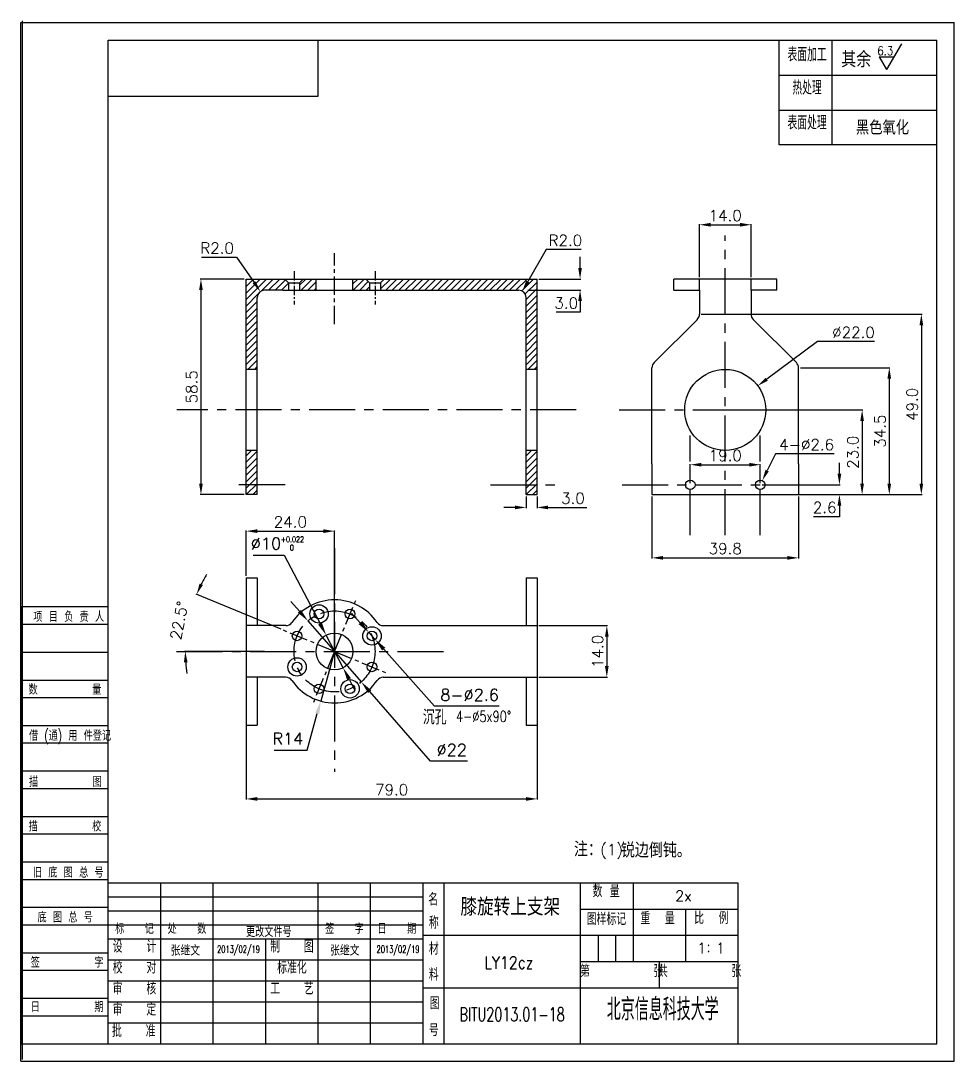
# Model space of a CAD drawing. Extents: x 2854 to 5858, y -1165 to 723.
# Drawn here: x 5186.7 to 5440.2, y -725.4 to -442.8 of the extents above; entities that cross this region are included whole.
import ezdxf
from ezdxf.enums import TextEntityAlignment as Align

# ---------------------------------------------------------------- set-up
doc = ezdxf.new("R2010")
doc.units = 0
doc.header["$MEASUREMENT"] = 0
doc.linetypes.add('PF_CENTER', pattern=[2, 1.25, -0.25, 0.25, -0.25])
doc.layers.get('0').update_dxf_attribs({"linetype": 'CONTINUOUS'})
doc.layers.get('DEFPOINTS').update_dxf_attribs({"linetype": 'CONTINUOUS'})
for name, color, linetype in [('SMPEN_CENTER', 4, 'PF_CENTER'), ('SMPEN_DIM', 3, 'CONTINUOUS'), ('SMPEN_HATCH', 6, 'CONTINUOUS'), ('SMPEN_TEXT', 6, 'CONTINUOUS'), ('SMPEN_THICK', 7, 'CONTINUOUS')]:
    doc.layers.add(name, color=color, linetype=linetype)
doc.styles.get("Standard").update_dxf_attribs({"font": 'txt.shx', "bigfont": 'hshztxt.shx'})
doc.styles.add('STYLE1', font='complex.shx', dxfattribs={"bigfont": 'hzdx.shx'})
doc.dimstyles.get("Standard").update_dxf_attribs({"dimtxt": 3, "dimasz": 3, "dimexe": 0.18, "dimexo": 0.5, "dimgap": 1, "dimtad": 1, "dimtoh": 1, "dimdec": 1, "dimzin": 0, "dimdsep": 46, "dimtxsty": 'Standard', "dimcen": 0, "dimadec": 1, "dimazin": 0, "dimtfac": 1, "dimtdec": 1, "dimtofl": 0, "dimtmove": 0, "dimatfit": 3, "dimfxl": 0, "dimtolj": 1, "dimtzin": 0, "dimarcsym": 0})
doc.dimstyles.new('STANDARD$0', dxfattribs={"dimtxt": 3, "dimasz": 3, "dimexe": 0.18, "dimexo": 0.5, "dimgap": 1, "dimtad": 1, "dimtoh": 1, "dimdec": 1, "dimzin": 0, "dimdsep": 46, "dimtxsty": 'Standard', "dimcen": 0, "dimadec": 1, "dimazin": 0, "dimtfac": 1, "dimtdec": 1, "dimtofl": 0, "dimtmove": 0, "dimatfit": 3, "dimfxl": 0, "dimtolj": 1, "dimtzin": 0, "dimarcsym": 0})

# ---------------------------------------------------------------- blocks, each defined once
blk = doc.blocks.new('ADDBOX')
for p, q in [((0, 125), (0, 0)), ((0, 125), (25, 125)), ((25, 0), (25, 125))]:
    blk.add_line(p, q)
at = {"color": 1}
for p, q in [((0, 120), (25, 120)), ((0, 99), (25, 99)), ((0, 86), (25, 86)), ((0, 73), (25, 73)), ((0, 60), (25, 60)), ((0, 47), (25, 47)), ((0, 21), (25, 21)), ((0, 8), (25, 8))]:
    blk.add_line(p, q, dxfattribs=at)
for points in [[(0, 112), (25, 112)], [(0, 34), (25, 34)]]:
    blk.add_lwpolyline(points, dxfattribs=at)
for points in [[(0, 104), (25, 104)], [(0, 91), (25, 91)], [(0, 78), (25, 78)], [(0, 65), (25, 65)], [(0, 52), (25, 52)], [(0, 39), (25, 39)], [(0, 26), (25, 26)], [(0, 13), (25, 13)], [(0, 0), (25, 0)]]:
    blk.add_lwpolyline(points)
at = {"color": 1, "width": 0.67}
for s, p in [('项 目 负 责 人', (3.58, 120.61)), ('数        量', (2.2, 99.8)), ('借 (通) 用 件登记', (2.35, 86.62)), ('描        图', (2.35, 73.41)), ('描        校', (2.2, 60.68)), ('旧 底 图 总 号', (3.43, 47.48)), (' 底 图 总 号', (2.97, 34.66)), ('签        字', (2.82, 21.77)), ('日        期', (2.82, 9.04))]:
    blk.add_text(s, height=3, dxfattribs=at).set_placement(p)
at = {"color": 1, "ltscale": 20, "width": 0.67}
blk.add_attdef('PRJMANAGER', text='', height=3.5, dxfattribs=at).set_placement((1.5, 113), align=Align.BOTTOM_LEFT)
at = {"color": 1, "width": 0.67}
for tag, p in [('NUM', (1.5, 92)), ('DRAFTER', (1.5, 66)), ('DVERI', (1.5, 53)), ('OLDDRAWNO', (1.5, 40)), ('DRAWNO', (1.5, 27)), ('SIGNER', (1.5, 14)), ('DATE', (1.5, 1))]:
    blk.add_attdef(tag, text='', height=3.5, dxfattribs=at).set_placement(p, align=Align.BOTTOM_LEFT)
blk = doc.blocks.new('ADDBOX3')
at = {"layer": 'SMPEN_THICK', "ltscale": 8}
for p, q in [((-45, -30), (-45, 0)), ((-30, 0), (-30, -30)), ((-45, -10), (0, -10)), ((-45, -20), (0, -20)), ((0, -30), (-45, -30))]:
    blk.add_line(p, q, dxfattribs=at)
at = {"layer": 'SMPEN_TEXT', "ltscale": 8, "width": 0.667}
for s, p in [('表面加工', (-37.05, -7.32)), ('热处理', (-37.05, -16.82)), ('表面处理', (-37.05, -26.82))]:
    blk.add_text(s, height=4, dxfattribs=at).set_placement(p, align=Align.BOTTOM_CENTER)
at = {"layer": 'SMPEN_TEXT', "ltscale": 8}
for tag, p in [('HEATTREATMENT', (-15.54, -17.14)), ('SURFACETREATMENT', (-13.33, -26.97))]:
    blk.add_attdef(tag, text='', height=3.5, dxfattribs=at).set_placement(p, align=Align.BOTTOM_CENTER)
blk = doc.blocks.new('*D509')
at = {"layer": 'DEFPOINTS', "color": 0, "ltscale": 10}
for p in [(5247.94, -512.95), (5235.66, -571.5), (5247.94, -571.5)]:
    blk.add_point(p, dxfattribs=at)
at = {"layer": 'SMPEN_DIM', "color": 0, "lineweight": -2, "ltscale": 10}
for p, q in [((5247.44, -512.95), (5235.48, -512.95)), ((5235.66, -515.95), (5235.66, -568.5)), ((5247.44, -571.5), (5235.48, -571.5))]:
    blk.add_line(p, q, dxfattribs=at)
at = {"layer": 'SMPEN_DIM', "color": 0, "ltscale": 10}
for points in [[(5235.16, -515.95), (5236.16, -515.95), (5235.66, -512.95)], [(5235.16, -568.5), (5236.16, -568.5), (5235.66, -571.5)]]:
    blk.add_solid(points, dxfattribs=at)
at = {"layer": 'SMPEN_DIM', "color": 0, "ltscale": 10, "insert": (5233.16, -542.22), "char_height": 3, "attachment_point": 5, "rotation": 90}
blk.add_mtext('\\A1;58.5', dxfattribs=at)
blk = doc.blocks.new('*D508')
at = {"layer": 'DEFPOINTS', "color": 0, "ltscale": 10}
for p in [(5371.04, -522.49), (5397.94, -571.5), (5431.29, -571.5)]:
    blk.add_point(p, dxfattribs=at)
at = {"layer": 'SMPEN_DIM', "color": 0, "lineweight": -2, "ltscale": 10}
for p, q in [((5371.54, -522.49), (5431.47, -522.49)), ((5431.29, -525.49), (5431.29, -568.5)), ((5398.44, -571.5), (5431.47, -571.5))]:
    blk.add_line(p, q, dxfattribs=at)
at = {"layer": 'SMPEN_DIM', "color": 0, "ltscale": 10}
for points in [[(5430.79, -525.49), (5431.79, -525.49), (5431.29, -522.49)], [(5430.79, -568.5), (5431.79, -568.5), (5431.29, -571.5)]]:
    blk.add_solid(points, dxfattribs=at)
at = {"layer": 'SMPEN_DIM', "color": 0, "ltscale": 10, "insert": (5428.79, -546.99), "char_height": 3, "attachment_point": 5, "rotation": 90}
blk.add_mtext('\\A1;49.0', dxfattribs=at)
blk = doc.blocks.new('*D507')
at = {"layer": 'DEFPOINTS', "color": 0, "ltscale": 10}
for p in [(5397.94, -537.04), (5397.94, -571.5), (5422.58, -571.5)]:
    blk.add_point(p, dxfattribs=at)
at = {"layer": 'SMPEN_DIM', "color": 0, "lineweight": -2, "ltscale": 10}
for p, q in [((5398.44, -537.04), (5422.76, -537.04)), ((5422.58, -540.04), (5422.58, -568.5)), ((5398.44, -571.5), (5422.76, -571.5))]:
    blk.add_line(p, q, dxfattribs=at)
at = {"layer": 'SMPEN_DIM', "color": 0, "ltscale": 10}
for points in [[(5422.08, -540.04), (5423.08, -540.04), (5422.58, -537.04)], [(5422.08, -568.5), (5423.08, -568.5), (5422.58, -571.5)]]:
    blk.add_solid(points, dxfattribs=at)
at = {"layer": 'SMPEN_DIM', "color": 0, "ltscale": 10, "insert": (5420.08, -554.27), "char_height": 3, "attachment_point": 5, "rotation": 90}
blk.add_mtext('\\A1;34.5', dxfattribs=at)
blk = doc.blocks.new('*D506')
at = {"layer": 'DEFPOINTS', "color": 0, "ltscale": 10}
for p in [(5378.04, -548.5), (5397.94, -571.5), (5415.2, -571.5)]:
    blk.add_point(p, dxfattribs=at)
at = {"layer": 'SMPEN_DIM', "color": 0, "lineweight": -2, "ltscale": 10}
for p, q in [((5378.54, -548.5), (5415.38, -548.5)), ((5415.2, -551.5), (5415.2, -568.5)), ((5398.44, -571.5), (5415.38, -571.5))]:
    blk.add_line(p, q, dxfattribs=at)
at = {"layer": 'SMPEN_DIM', "color": 0, "ltscale": 10}
for points in [[(5414.7, -551.5), (5415.7, -551.5), (5415.2, -548.5)], [(5414.7, -568.5), (5415.7, -568.5), (5415.2, -571.5)]]:
    blk.add_solid(points, dxfattribs=at)
at = {"layer": 'SMPEN_DIM', "color": 0, "ltscale": 10, "insert": (5412.7, -560), "char_height": 3, "attachment_point": 5, "rotation": 90}
blk.add_mtext('\\A1;23.0', dxfattribs=at)
blk = doc.blocks.new('*D505')
at = {"layer": 'DEFPOINTS', "color": 0, "ltscale": 10}
for p in [(5386.88, -541.95), (5369.2, -555.04)]:
    blk.add_point(p, dxfattribs=at)
at = {"layer": 'SMPEN_DIM', "color": 0, "lineweight": -2, "ltscale": 10}
for p, q in [((5403.11, -529.95), (5389.29, -540.17)), ((5418.61, -529.95), (5403.11, -529.95))]:
    blk.add_line(p, q, dxfattribs=at)
at = {"layer": 'SMPEN_DIM', "color": 0, "ltscale": 10}
blk.add_solid([(5389, -539.76), (5389.59, -540.57), (5386.88, -541.95)], dxfattribs=at)
at = {"layer": 'SMPEN_DIM', "color": 0, "ltscale": 10, "insert": (5412.86, -527.45), "char_height": 3, "attachment_point": 5}
blk.add_mtext('\\A1;∅22.0', dxfattribs=at)
blk = doc.blocks.new('*D504')
at = {"layer": 'DEFPOINTS', "color": 0, "ltscale": 10}
for p in [(5387.54, -568.85), (5387.54, -571.5), (5409.04, -571.5)]:
    blk.add_point(p, dxfattribs=at)
at = {"layer": 'SMPEN_DIM', "color": 0, "lineweight": -2, "ltscale": 10}
for p, q in [((5409.04, -565.85), (5409.04, -562.85)), ((5388.04, -568.85), (5409.22, -568.85)), ((5388.04, -571.5), (5409.22, -571.5)), ((5409.04, -574.5), (5409.04, -577.5)), ((5409.04, -577.5), (5402.04, -577.5))]:
    blk.add_line(p, q, dxfattribs=at)
at = {"layer": 'SMPEN_DIM', "color": 0, "ltscale": 10}
for points in [[(5408.54, -565.85), (5409.54, -565.85), (5409.04, -568.85)], [(5408.54, -574.5), (5409.54, -574.5), (5409.04, -571.5)]]:
    blk.add_solid(points, dxfattribs=at)
at = {"layer": 'SMPEN_DIM', "color": 0, "ltscale": 10, "insert": (5405.04, -575), "char_height": 3, "attachment_point": 5}
blk.add_mtext('\\A1;2.6', dxfattribs=at)
blk = doc.blocks.new('*D503')
at = {"layer": 'DEFPOINTS', "color": 0, "ltscale": 10}
for p in [(5271.94, -581.42), (5247.94, -594.1), (5271.94, -614.1)]:
    blk.add_point(p, dxfattribs=at)
at = {"layer": 'SMPEN_DIM', "color": 0, "lineweight": -2, "ltscale": 10}
for p, q in [((5247.94, -593.6), (5247.94, -581.24)), ((5250.94, -581.42), (5268.94, -581.42)), ((5271.94, -613.6), (5271.94, -581.24))]:
    blk.add_line(p, q, dxfattribs=at)
at = {"layer": 'SMPEN_DIM', "color": 0, "ltscale": 10}
for points in [[(5250.94, -580.92), (5250.94, -581.92), (5247.94, -581.42)], [(5268.94, -580.92), (5268.94, -581.92), (5271.94, -581.42)]]:
    blk.add_solid(points, dxfattribs=at)
at = {"layer": 'SMPEN_DIM', "color": 0, "ltscale": 10, "insert": (5259.94, -578.92), "char_height": 3, "attachment_point": 5}
blk.add_mtext('\\A1;24.0', dxfattribs=at)
blk = doc.blocks.new('*D502')
at = {"layer": 'DEFPOINTS', "color": 0, "ltscale": 10}
for p in [(5387.54, -563.38), (5368.54, -568.85), (5387.54, -568.85)]:
    blk.add_point(p, dxfattribs=at)
at = {"layer": 'SMPEN_DIM', "color": 0, "lineweight": -2, "ltscale": 10}
for p, q in [((5368.54, -568.35), (5368.54, -563.2)), ((5371.54, -563.38), (5384.54, -563.38)), ((5387.54, -568.35), (5387.54, -563.2))]:
    blk.add_line(p, q, dxfattribs=at)
at = {"layer": 'SMPEN_DIM', "color": 0, "ltscale": 10}
for points in [[(5371.54, -562.88), (5371.54, -563.88), (5368.54, -563.38)], [(5384.54, -562.88), (5384.54, -563.88), (5387.54, -563.38)]]:
    blk.add_solid(points, dxfattribs=at)
at = {"layer": 'SMPEN_DIM', "color": 0, "ltscale": 10, "insert": (5378.04, -560.88), "char_height": 3, "attachment_point": 5}
blk.add_mtext('\\A1;19.0', dxfattribs=at)
blk = doc.blocks.new('*D501')
at = {"layer": 'DEFPOINTS', "color": 0, "ltscale": 10}
for p in [(5358.14, -571.5), (5397.94, -571.5), (5397.94, -588.68)]:
    blk.add_point(p, dxfattribs=at)
at = {"layer": 'SMPEN_DIM', "color": 0, "lineweight": -2, "ltscale": 10}
for p, q in [((5358.14, -572), (5358.14, -588.86)), ((5397.94, -572), (5397.94, -588.86)), ((5361.14, -588.68), (5394.94, -588.68))]:
    blk.add_line(p, q, dxfattribs=at)
at = {"layer": 'SMPEN_DIM', "color": 0, "ltscale": 10}
for points in [[(5361.14, -588.18), (5361.14, -589.18), (5358.14, -588.68)], [(5394.94, -588.18), (5394.94, -589.18), (5397.94, -588.68)]]:
    blk.add_solid(points, dxfattribs=at)
at = {"layer": 'SMPEN_DIM', "color": 0, "ltscale": 10, "insert": (5378.04, -586.18), "char_height": 3, "attachment_point": 5}
blk.add_mtext('\\A1;39.8', dxfattribs=at)
blk = doc.blocks.new('*D500')
at = {"layer": 'DEFPOINTS', "color": 0, "ltscale": 10}
for p in [(5326.94, -512.95), (5323.94, -515.95), (5338.61, -515.95)]:
    blk.add_point(p, dxfattribs=at)
at = {"layer": 'SMPEN_DIM', "color": 0, "lineweight": -2, "ltscale": 10}
for p, q in [((5338.61, -509.95), (5338.61, -506.95)), ((5327.44, -512.95), (5338.79, -512.95)), ((5324.44, -515.95), (5338.79, -515.95)), ((5338.61, -518.95), (5338.61, -521.95)), ((5338.61, -521.95), (5332.11, -521.95))]:
    blk.add_line(p, q, dxfattribs=at)
at = {"layer": 'SMPEN_DIM', "color": 0, "ltscale": 10}
for points in [[(5338.11, -509.95), (5339.11, -509.95), (5338.61, -512.95)], [(5338.11, -518.95), (5339.11, -518.95), (5338.61, -515.95)]]:
    blk.add_solid(points, dxfattribs=at)
at = {"layer": 'SMPEN_DIM', "color": 0, "ltscale": 10, "insert": (5334.86, -519.45), "char_height": 3, "attachment_point": 5}
blk.add_mtext('\\A1;3.0', dxfattribs=at)
blk = doc.blocks.new('*D499')
at = {"layer": 'DEFPOINTS', "color": 0, "ltscale": 10}
for p in [(5323.94, -571.5), (5326.94, -571.5), (5326.94, -574.99)]:
    blk.add_point(p, dxfattribs=at)
at = {"layer": 'SMPEN_DIM', "color": 0, "lineweight": -2, "ltscale": 10}
for p, q in [((5323.94, -572), (5323.94, -575.17)), ((5326.94, -572), (5326.94, -575.17)), ((5320.94, -574.99), (5317.94, -574.99)), ((5329.94, -574.99), (5340.44, -574.99))]:
    blk.add_line(p, q, dxfattribs=at)
at = {"layer": 'SMPEN_DIM', "color": 0, "ltscale": 10}
for points in [[(5320.94, -574.49), (5320.94, -575.49), (5323.94, -574.99)], [(5329.94, -574.49), (5329.94, -575.49), (5326.94, -574.99)]]:
    blk.add_solid(points, dxfattribs=at)
at = {"layer": 'SMPEN_DIM', "color": 0, "ltscale": 10, "insert": (5336.69, -572.49), "char_height": 3, "attachment_point": 5}
blk.add_mtext('\\A1;3.0', dxfattribs=at)
blk = doc.blocks.new('*D498')
at = {"layer": 'DEFPOINTS', "color": 0, "ltscale": 10}
for p in [(5247.94, -594.1), (5326.94, -594.1), (5326.94, -654.17)]:
    blk.add_point(p, dxfattribs=at)
at = {"layer": 'SMPEN_DIM', "color": 0, "lineweight": -2, "ltscale": 10}
for p, q in [((5247.94, -594.6), (5247.94, -654.35)), ((5326.94, -594.6), (5326.94, -654.35)), ((5250.94, -654.17), (5323.94, -654.17))]:
    blk.add_line(p, q, dxfattribs=at)
at = {"layer": 'SMPEN_DIM', "color": 0, "ltscale": 10}
for points in [[(5250.94, -653.67), (5250.94, -654.67), (5247.94, -654.17)], [(5323.94, -653.67), (5323.94, -654.67), (5326.94, -654.17)]]:
    blk.add_solid(points, dxfattribs=at)
at = {"layer": 'SMPEN_DIM', "color": 0, "ltscale": 10, "insert": (5287.44, -651.67), "char_height": 3, "attachment_point": 5}
blk.add_mtext('\\A1;79.0', dxfattribs=at)
blk = doc.blocks.new('*D497')
at = {"layer": 'DEFPOINTS', "color": 0, "ltscale": 10}
for p in [(5326.94, -607.1), (5326.94, -621.1), (5345.88, -621.1)]:
    blk.add_point(p, dxfattribs=at)
at = {"layer": 'SMPEN_DIM', "color": 0, "lineweight": -2, "ltscale": 10}
for p, q in [((5327.44, -607.1), (5346.06, -607.1)), ((5345.88, -610.1), (5345.88, -618.1)), ((5327.44, -621.1), (5346.06, -621.1))]:
    blk.add_line(p, q, dxfattribs=at)
at = {"layer": 'SMPEN_DIM', "color": 0, "ltscale": 10}
for points in [[(5345.38, -610.1), (5346.38, -610.1), (5345.88, -607.1)], [(5345.38, -618.1), (5346.38, -618.1), (5345.88, -621.1)]]:
    blk.add_solid(points, dxfattribs=at)
at = {"layer": 'SMPEN_DIM', "color": 0, "ltscale": 10, "insert": (5343.38, -614.1), "char_height": 3, "attachment_point": 5, "rotation": 90}
blk.add_mtext('\\A1;14.0', dxfattribs=at)
blk = doc.blocks.new('*D496')
at = {"layer": 'DEFPOINTS', "color": 0, "ltscale": 10}
for p in [(5269.63, -609.66), (5274.26, -618.53)]:
    blk.add_point(p, dxfattribs=at)
at = {"layer": 'SMPEN_DIM', "color": 0, "lineweight": -2, "ltscale": 10}
for p, q in [((5249.85, -587.92), (5258.29, -587.92)), ((5258.29, -587.92), (5268.01, -606.56)), ((5274.26, -618.53), (5269.63, -609.66)), ((5275.88, -621.63), (5277.49, -624.74))]:
    blk.add_line(p, q, dxfattribs=at)
at = {"layer": 'SMPEN_DIM', "color": 0, "ltscale": 10}
for points in [[(5268.53, -606.29), (5267.5, -606.83), (5269.63, -609.66)], [(5276.39, -621.36), (5275.36, -621.9), (5274.26, -618.53)]]:
    blk.add_solid(points, dxfattribs=at)
at = {"layer": 'SMPEN_DIM', "color": 0, "ltscale": 10, "insert": (5253.32, -584.82), "char_height": 3.2, "attachment_point": 5}
blk.add_mtext('\\A1;∅10', dxfattribs=at)
blk = doc.blocks.new('*D495')
at = {"layer": 'DEFPOINTS', "color": 0, "ltscale": 10}
for p in [(5232.8, -603.61), (5257.91, -608.28), (5253.44, -614.1), (5271.94, -614.1), (5288.99, -614.1)]:
    blk.add_point(p, dxfattribs=at)
at = {"layer": 'SMPEN_DIM', "color": 0, "lineweight": -2, "ltscale": 10}
for p, q in [((5257.45, -608.09), (5234.33, -598.52)), ((5252.94, -614.1), (5231.23, -614.1))]:
    blk.add_line(p, q, dxfattribs=at)
for start, end in [(149.0159, 153.258), (184.242, 188.4841)]:
    blk.add_arc((5271.94, -614.1), 40.53, start, end, dxfattribs=at)
at = {"layer": 'SMPEN_DIM', "color": 0, "ltscale": 10}
for points in [[(5236.2, -596.07), (5235.3, -595.65), (5234.5, -598.59)], [(5231.03, -617.11), (5232.03, -617.08), (5231.41, -614.1)]]:
    blk.add_solid(points, dxfattribs=at)
at = {"layer": 'SMPEN_DIM', "color": 0, "ltscale": 10, "insert": (5229.74, -605.7), "char_height": 3, "attachment_point": 5, "rotation": 78.75}
blk.add_mtext('\\A1;22.5°', dxfattribs=at)
blk = doc.blocks.new('*D494')
at = {"layer": 'DEFPOINTS', "color": 0, "ltscale": 10}
for p in [(5271.94, -614.1), (5268.19, -627.58)]:
    blk.add_point(p, dxfattribs=at)
at = {"layer": 'SMPEN_DIM', "color": 0, "lineweight": -2, "ltscale": 10}
for p, q in [((5271.94, -614.1), (5268.19, -627.58)), ((5264.49, -640.9), (5267.26, -630.96)), ((5255.52, -640.9), (5264.49, -640.9))]:
    blk.add_line(p, q, dxfattribs=at)
at = {"layer": 'SMPEN_DIM', "color": 0, "ltscale": 10}
blk.add_solid([(5266.69, -630.8), (5267.82, -631.11), (5268.19, -627.58)], dxfattribs=at)
at = {"layer": 'SMPEN_DIM', "color": 0, "ltscale": 10, "insert": (5259.26, -637.8), "char_height": 3.2, "attachment_point": 5}
blk.add_mtext('\\A1;R14', dxfattribs=at)
blk = doc.blocks.new('*D493')
at = {"layer": 'DEFPOINTS', "color": 0, "ltscale": 10}
for p in [(5264.71, -605.81), (5279.18, -622.38)]:
    blk.add_point(p, dxfattribs=at)
at = {"layer": 'SMPEN_DIM', "color": 0, "lineweight": -2, "ltscale": 10}
for p, q in [((5262.4, -603.18), (5260.1, -600.54)), ((5264.71, -605.81), (5279.18, -622.38)), ((5298, -643.92), (5281.49, -625.02)), ((5308.04, -643.92), (5298, -643.92))]:
    blk.add_line(p, q, dxfattribs=at)
at = {"layer": 'SMPEN_DIM', "color": 0, "ltscale": 10}
for points in [[(5262.84, -602.79), (5261.96, -603.56), (5264.71, -605.81)], [(5281.92, -624.63), (5281.05, -625.4), (5279.18, -622.38)]]:
    blk.add_solid(points, dxfattribs=at)
at = {"layer": 'SMPEN_DIM', "color": 0, "ltscale": 10, "insert": (5303.77, -640.82), "char_height": 3.2, "attachment_point": 5}
blk.add_mtext('\\A1;∅22', dxfattribs=at)
blk = doc.blocks.new('*D492')
at = {"layer": 'DEFPOINTS', "color": 0, "ltscale": 10}
for p in [(5281.24, -608.92), (5282.97, -610.86)]:
    blk.add_point(p, dxfattribs=at)
at = {"layer": 'SMPEN_DIM', "color": 0, "lineweight": -2, "ltscale": 10}
for p, q in [((5278.92, -606.3), (5276.59, -603.69)), ((5281.24, -608.92), (5282.97, -610.86)), ((5299.12, -629.01), (5285.3, -613.47)), ((5316.62, -629.01), (5299.12, -629.01))]:
    blk.add_line(p, q, dxfattribs=at)
at = {"layer": 'SMPEN_DIM', "color": 0, "ltscale": 10}
for points in [[(5279.35, -605.91), (5278.48, -606.69), (5281.24, -608.92)], [(5285.73, -613.09), (5284.86, -613.86), (5282.97, -610.86)]]:
    blk.add_solid(points, dxfattribs=at)
at = {"layer": 'SMPEN_DIM', "color": 0, "ltscale": 10, "insert": (5308.62, -625.91), "char_height": 3.2, "attachment_point": 5}
blk.add_mtext('\\A1;8-∅2.6', dxfattribs=at)
blk = doc.blocks.new('*D722')
at = {"layer": 'DEFPOINTS', "color": 0, "ltscale": 10}
for p in [(5385.04, -498.19), (5371.04, -512.96), (5385.04, -512.96)]:
    blk.add_point(p, dxfattribs=at)
at = {"layer": 'SMPEN_DIM', "color": 0, "lineweight": -2, "ltscale": 10}
for p, q in [((5371.04, -512.46), (5371.04, -498.01)), ((5374.04, -498.19), (5382.04, -498.19)), ((5385.04, -512.46), (5385.04, -498.01))]:
    blk.add_line(p, q, dxfattribs=at)
at = {"layer": 'SMPEN_DIM', "color": 0, "ltscale": 10}
for points in [[(5374.04, -497.69), (5374.04, -498.69), (5371.04, -498.19)], [(5382.04, -497.69), (5382.04, -498.69), (5385.04, -498.19)]]:
    blk.add_solid(points, dxfattribs=at)
at = {"layer": 'SMPEN_DIM', "color": 0, "ltscale": 10, "insert": (5378.04, -495.69), "char_height": 3, "attachment_point": 5}
blk.add_mtext('\\A1;14.0', dxfattribs=at)
blk = doc.blocks.new('*D723')
at = {"layer": 'DEFPOINTS', "color": 0, "ltscale": 10}
for p in [(5388.11, -567.68), (5386.97, -570.01)]:
    blk.add_point(p, dxfattribs=at)
at = {"layer": 'SMPEN_DIM', "color": 0, "lineweight": -2, "ltscale": 10}
for p, q in [((5391.64, -560.44), (5389.42, -564.98)), ((5407.64, -560.44), (5391.64, -560.44))]:
    blk.add_line(p, q, dxfattribs=at)
at = {"layer": 'SMPEN_DIM', "color": 0, "ltscale": 10}
blk.add_solid([(5388.97, -564.76), (5389.87, -565.2), (5388.11, -567.68)], dxfattribs=at)
at = {"layer": 'SMPEN_DIM', "color": 0, "ltscale": 10, "insert": (5400.14, -557.94), "char_height": 3, "attachment_point": 5}
blk.add_mtext('\\A1;4-∅2.6', dxfattribs=at)
blk = doc.blocks.new('*D762')
at = {"layer": 'DEFPOINTS', "color": 0, "ltscale": 10}
for p in [(5251.8, -516.31), (5252.94, -517.95)]:
    blk.add_point(p, dxfattribs=at)
at = {"layer": 'SMPEN_DIM', "color": 0, "lineweight": -2, "ltscale": 10}
for p, q in [((5235.8, -507.03), (5245.3, -507.03)), ((5245.3, -507.03), (5250.08, -513.85))]:
    blk.add_line(p, q, dxfattribs=at)
at = {"layer": 'SMPEN_DIM', "color": 0, "ltscale": 10}
blk.add_solid([(5250.49, -513.56), (5249.67, -514.14), (5251.8, -516.31)], dxfattribs=at)
at = {"layer": 'SMPEN_DIM', "color": 0, "ltscale": 10, "insert": (5240.05, -504.53), "char_height": 3, "attachment_point": 5}
blk.add_mtext('\\A1;R2.0', dxfattribs=at)
blk = doc.blocks.new('*D763')
at = {"layer": 'DEFPOINTS', "color": 0, "ltscale": 10}
for p in [(5322.94, -516.21), (5321.94, -517.95)]:
    blk.add_point(p, dxfattribs=at)
at = {"layer": 'SMPEN_DIM', "color": 0, "lineweight": -2, "ltscale": 10}
for p, q in [((5329.38, -504.94), (5324.43, -513.61)), ((5338.88, -504.94), (5329.38, -504.94))]:
    blk.add_line(p, q, dxfattribs=at)
at = {"layer": 'SMPEN_DIM', "color": 0, "ltscale": 10}
blk.add_solid([(5323.99, -513.36), (5324.86, -513.85), (5322.94, -516.21)], dxfattribs=at)
at = {"layer": 'SMPEN_DIM', "color": 0, "ltscale": 10, "insert": (5334.63, -502.44), "char_height": 3, "attachment_point": 5}
blk.add_mtext('\\A1;R2.0', dxfattribs=at)

msp = doc.modelspace()

# ---------------------------------------------------------------- hatches: boundary and pattern name
at = {"layer": 'SMPEN_HATCH', "ltscale": 10}
h = msp.add_hatch(dxfattribs=at)
h.set_pattern_fill('ANSI31', color=256, scale=10, style=0)
h.paths.add_polyline_path([(5326.94, -568.85), (5323.94, -568.85), (5323.94, -571.5), (5326.94, -571.5)])
h.paths.add_polyline_path([(5326.94, -559.5), (5323.94, -559.5), (5323.94, -568.85), (5326.94, -568.85)])
h.paths.add_polyline_path([(5326.94, -512.95), (5285.44, -512.95), (5284.44, -513.95), (5284.44, -515.95), (5285.94, -515.95), (5321.94, -515.95, -0.414214), (5323.94, -517.95), (5323.94, -537.5), (5326.94, -537.5)])
h.paths.add_polyline_path([(5280.44, -512.95), (5276.94, -512.95), (5276.94, -515.95), (5281.44, -515.95), (5281.44, -513.95)])
h.paths.add_polyline_path([(5266.94, -512.95), (5263.44, -512.95), (5262.44, -513.95), (5262.44, -515.95), (5266.94, -515.95)])
h.paths.add_polyline_path([(5259.44, -513.95), (5258.44, -512.95), (5247.94, -512.95), (5247.94, -537.5), (5250.94, -537.5), (5250.94, -517.95, -0.414214), (5252.94, -515.95), (5257.94, -515.95), (5259.44, -515.95)])
h.paths.add_polyline_path([(5250.94, -559.5), (5247.94, -559.5), (5247.94, -568.85), (5250.94, -568.85)])
h.paths.add_polyline_path([(5250.94, -568.85), (5247.94, -568.85), (5247.94, -571.5), (5250.94, -571.5)])

# ---------------------------------------------------------------- linework, layer by layer
at = {"linetype": 'Continuous'}
for p, q in [((5210.5, -720.67), (5210.5, -448.02)), ((5435.46, -720.67), (5435.46, -448.02))]:
    msp.add_line(p, q, dxfattribs=at)
for p, q in [((5210.5, -448.02), (5435.46, -448.02)), ((5247.94, -512.95), (5326.94, -512.95)), ((5258.44, -512.95), (5259.44, -513.95)), ((5263.44, -512.95), (5262.44, -513.95)), ((5280.44, -512.95), (5281.44, -513.95)), ((5285.44, -512.95), (5284.44, -513.95)), ((5358.14, -563.16), (5358.14, -571.5)), ((5397.94, -563.16), (5397.94, -571.5)), ((5210.5, -720.67), (5435.46, -720.67))]:
    msp.add_line(p, q)
at = {"ltscale": 4}
for p, q in [((5247.94, -571.5), (5247.94, -512.95)), ((5266.94, -515.95), (5266.94, -512.95)), ((5276.94, -515.95), (5276.94, -512.95)), ((5326.94, -571.5), (5326.94, -512.95)), ((5250.94, -571.5), (5250.94, -517.95)), ((5323.94, -571.5), (5323.94, -517.95))]:
    msp.add_line(p, q, dxfattribs=at)
at = {"ltscale": 10}
for p, q in [((5259.44, -513.95), (5262.44, -513.95)), ((5281.44, -513.95), (5284.44, -513.95)), ((5364.04, -515.96), (5364.04, -512.96)), ((5392.04, -512.96), (5364.04, -512.96)), ((5371.04, -515.96), (5371.04, -512.96)), ((5385.04, -515.96), (5385.04, -512.96)), ((5392.04, -515.96), (5392.04, -512.96)), ((5257.94, -515.95), (5252.94, -515.95)), ((5285.94, -515.95), (5321.94, -515.95)), ((5371.04, -515.96), (5371.04, -522.49)), ((5385.04, -515.96), (5385.04, -522.49)), ((5358.73, -535.63), (5370.46, -523.9)), ((5397.36, -535.63), (5385.63, -523.9)), ((5250.94, -537.5), (5247.94, -537.5)), ((5326.94, -537.5), (5323.94, -537.5)), ((5358.14, -563.16), (5358.14, -537.04)), ((5397.94, -563.16), (5397.94, -537.04)), ((5250.94, -559.5), (5247.94, -559.5)), ((5326.94, -559.5), (5323.94, -559.5)), ((5250.94, -571.5), (5247.94, -571.5)), ((5323.94, -571.5), (5326.94, -571.5)), ((5358.14, -571.5), (5397.94, -571.5)), ((5247.94, -594.1), (5247.94, -634.1)), ((5247.94, -594.1), (5250.94, -594.1)), ((5250.94, -594.1), (5250.94, -607.1)), ((5323.94, -594.1), (5326.94, -594.1)), ((5323.94, -594.1), (5323.94, -607.1)), ((5326.94, -594.1), (5326.94, -634.1)), ((5258.72, -607.1), (5247.94, -607.1)), ((5285.17, -607.1), (5326.94, -607.1)), ((5258.72, -621.1), (5247.94, -621.1)), ((5250.94, -621.1), (5250.94, -634.1)), ((5285.17, -621.1), (5326.94, -621.1)), ((5323.94, -621.1), (5323.94, -634.1)), ((5247.94, -634.1), (5250.94, -634.1)), ((5323.94, -634.1), (5326.94, -634.1)), ((5381.5, -676.97), (5381.5, -720.67))]:
    msp.add_line(p, q, dxfattribs=at)
at = {"ltscale": 2}
for p, q in [((5259.44, -513.95), (5259.44, -515.95)), ((5262.44, -513.95), (5262.44, -515.95)), ((5281.44, -513.95), (5281.44, -515.95)), ((5284.44, -513.95), (5284.44, -515.95))]:
    msp.add_line(p, q, dxfattribs=at)
at = {"color": 7}
for p, q in [((5210.5, -676.97), (5381.5, -676.97)), ((5210.5, -676.97), (5381.5, -676.97)), ((5210.5, -720.67), (5210.5, -676.97)), ((5296, -720.67), (5296, -676.97)), ((5338.75, -720.67), (5338.75, -676.97)), ((5210.5, -692.17), (5296, -692.17)), ((5296, -691.22), (5381.5, -691.22)), ((5296, -705.47), (5381.5, -705.47))]:
    msp.add_line(p, q, dxfattribs=at)
at = {"color": 6}
for p, q in [((5224.75, -720.67), (5224.75, -676.97)), ((5239, -720.67), (5239, -676.97)), ((5267.5, -720.67), (5267.5, -676.97)), ((5281.75, -720.67), (5281.75, -676.97)), ((5301.7, -720.67), (5301.7, -676.97)), ((5353, -676.97), (5353, -698.34)), ((5210.5, -680.77), (5296, -680.77)), ((5210.5, -684.57), (5296, -684.57)), ((5367.25, -684.09), (5367.25, -698.34)), ((5210.5, -688.37), (5296, -688.37)), ((5253.25, -720.67), (5253.25, -692.17)), ((5343.5, -691.22), (5343.5, -698.34)), ((5348.25, -691.22), (5348.25, -698.34)), ((5210.5, -697.87), (5296, -697.87)), ((5360.12, -698.34), (5360.12, -705.47)), ((5210.5, -703.57), (5296, -703.57)), ((5210.5, -709.27), (5296, -709.27)), ((5210.5, -714.97), (5296, -714.97))]:
    msp.add_line(p, q, dxfattribs=at)
at = {"ltscale": 10}
for centre, radius in [((5378.04, -548.5), 11), ((5368.54, -568.85), 1.3), ((5387.54, -568.85), 1.3)]:
    msp.add_circle(centre, radius, dxfattribs=at)
for centre, radius in [((5267.73, -603.93), 2.5), ((5267.73, -603.93), 1.3), ((5276.15, -603.93), 1.3), ((5282.11, -609.89), 2.5), ((5261.78, -609.89), 1.3), ((5271.94, -614.1), 5), ((5282.11, -609.89), 1.3), ((5261.78, -618.31), 2.5), ((5261.78, -618.31), 1.3), ((5282.11, -618.31), 1.3), ((5276.15, -624.26), 2.5), ((5267.73, -624.26), 1.3), ((5276.15, -624.26), 1.3)]:
    msp.add_circle(centre, radius)
at = {"ltscale": 4}
for centre, start, end in [((5252.94, -517.95), 90, 180), ((5321.94, -517.95), 0, 90)]:
    msp.add_arc(centre, 2, start, end, dxfattribs=at)
at = {"ltscale": 10}
for centre, radius, start, end in [((5369.04, -522.49), 2, 315, 360), ((5387.04, -522.49), 2, 180, 225), ((5360.14, -537.04), 2, 135, 180), ((5395.94, -537.04), 2, 360, 45), ((5271.94, -614.1), 14, 34.2289, 145.7711), ((5258.72, -605.1), 2, 270, 325.7711), ((5285.17, -605.1), 2, 214.2289, 270), ((5258.72, -623.1), 2, 34.2289, 90), ((5285.17, -623.1), 2, 90, 145.7711), ((5271.94, -614.1), 14, 214.2289, 325.7711)]:
    msp.add_arc(centre, radius, start, end, dxfattribs=at)
at = {"layer": 'SMPEN_CENTER', "ltscale": 10}
for p, q in [((5378.04, -582.52), (5378.04, -501.1)), ((5337.53, -548.5), (5229.08, -548.5)), ((5349.23, -548.5), (5409.97, -548.5)), ((5368.54, -582.52), (5368.54, -555.48)), ((5387.54, -582.52), (5387.54, -555.48)), ((5258.49, -568.85), (5244.19, -568.85)), ((5314.26, -568.85), (5334.06, -568.85)), ((5350.02, -568.85), (5403.99, -568.85)), ((5271.94, -586.04), (5271.94, -646.85)), ((5229.03, -614.1), (5301.71, -614.1))]:
    msp.add_line(p, q, dxfattribs=at)
at = {"layer": 'SMPEN_CENTER', "ltscale": 4}
for p, q in [((5271.94, -525.23), (5271.94, -505.89)), ((5271.94, -614.1), (5277.76, -600.06)), ((5271.94, -614.1), (5257.91, -608.28)), ((5271.94, -614.1), (5266.13, -628.13)), ((5271.94, -614.1), (5285.98, -619.91))]:
    msp.add_line(p, q, dxfattribs=at)
at = {"layer": 'SMPEN_CENTER', "ltscale": 2}
for p, q in [((5260.94, -510.83), (5260.94, -519.83)), ((5282.94, -510.83), (5282.94, -519.83))]:
    msp.add_line(p, q, dxfattribs=at)
at = {"layer": 'SMPEN_CENTER', "ltscale": 8}
msp.add_circle((5271.94, -614.1), 11, dxfattribs=at)
at = {"layer": 'SMPEN_DIM'}
for p, q in [((5425.86, -449.05), (5421.82, -456.04)), ((5419.83, -452.59), (5421.82, -456.04)), ((5419.83, -452.59), (5423.82, -452.59))]:
    msp.add_line(p, q, dxfattribs=at)
at = {"layer": 'SMPEN_THICK', "color": 1, "linetype": 'Continuous'}
for p, q in [((5186.75, -725.42), (5186.75, -443.27)), ((5186.75, -725.42), (5186.75, -443.27)), ((5186.75, -725.42), (5186.75, -443.27)), ((5186.75, -725.42), (5186.75, -443.27)), ((5186.75, -725.42), (5186.75, -443.27)), ((5186.75, -725.42), (5186.75, -443.27)), ((5186.75, -725.42), (5186.75, -443.27)), ((5186.75, -725.42), (5186.75, -443.27)), ((5186.75, -725.42), (5186.75, -443.27)), ((5186.75, -725.42), (5186.75, -443.27)), ((5186.75, -725.42), (5186.75, -443.27)), ((5186.75, -725.42), (5186.75, -443.27)), ((5186.75, -725.42), (5186.75, -443.27)), ((5186.75, -725.42), (5186.75, -443.27)), ((5186.75, -725.42), (5186.75, -443.27)), ((5186.75, -725.42), (5186.75, -443.27)), ((5186.75, -725.42), (5186.75, -443.27)), ((5186.75, -725.42), (5186.75, -443.27)), ((5186.75, -725.42), (5186.75, -443.27)), ((5187.25, -724.94), (5187.25, -442.79)), ((5187.25, -724.94), (5187.25, -442.79)), ((5187.25, -724.94), (5187.25, -442.79)), ((5187.25, -724.94), (5187.25, -442.79)), ((5187.25, -724.94), (5187.25, -442.79)), ((5187.25, -724.94), (5187.25, -442.79)), ((5187.25, -724.94), (5187.25, -442.79)), ((5187.25, -724.94), (5187.25, -442.79)), ((5187.25, -724.94), (5187.25, -442.79)), ((5187.25, -724.94), (5187.25, -442.79)), ((5187.25, -724.94), (5187.25, -442.79)), ((5187.25, -724.94), (5187.25, -442.79)), ((5187.25, -724.94), (5187.25, -442.79)), ((5187.25, -724.94), (5187.25, -442.79)), ((5187.25, -724.94), (5187.25, -442.79)), ((5187.25, -724.94), (5187.25, -442.79)), ((5187.25, -724.94), (5187.25, -442.79)), ((5187.25, -724.94), (5187.25, -442.79)), ((5187.25, -724.94), (5187.25, -442.79)), ((5187.25, -724.94), (5187.25, -442.79)), ((5440.21, -725.42), (5440.21, -443.27)), ((5267.5, -463.22), (5267.5, -448.02)), ((5210.5, -463.22), (5267.5, -463.22)), ((5186.75, -725.42), (5186.75, -584.34)), ((5186.75, -725.42), (5186.75, -584.34)), ((5186.75, -725.42), (5186.75, -584.34)), ((5186.75, -725.42), (5186.75, -584.34)), ((5186.75, -725.42), (5186.75, -584.34)), ((5186.75, -725.42), (5186.75, -584.34)), ((5186.75, -725.42), (5186.75, -584.34)), ((5186.75, -725.42), (5186.75, -584.34)), ((5186.75, -725.42), (5186.75, -584.34)), ((5186.75, -725.42), (5186.75, -584.34)), ((5186.75, -725.42), (5186.75, -584.34)), ((5186.75, -725.42), (5186.75, -584.34)), ((5186.75, -725.42), (5186.75, -584.34)), ((5186.75, -725.42), (5186.75, -584.34)), ((5186.75, -725.42), (5186.75, -584.34)), ((5186.75, -725.42), (5186.75, -584.34)), ((5186.75, -725.42), (5186.75, -584.34)), ((5186.75, -725.42), (5186.75, -584.34)), ((5186.75, -725.42), (5186.75, -584.34)), ((5186.75, -725.42), (5186.75, -584.34)), ((5186.75, -725.42), (5186.75, -584.34)), ((5186.75, -725.42), (5186.75, -584.34)), ((5186.75, -725.42), (5186.75, -584.34)), ((5186.75, -725.42), (5186.75, -584.34)), ((5186.75, -725.42), (5186.75, -584.34)), ((5186.75, -725.42), (5186.75, -584.34)), ((5186.75, -725.42), (5186.75, -584.34)), ((5186.75, -725.42), (5186.75, -584.34)), ((5186.75, -725.42), (5186.75, -584.34)), ((5186.75, -725.42), (5186.75, -584.34)), ((5186.75, -725.42), (5186.75, -584.34)), ((5186.75, -725.42), (5186.75, -584.34)), ((5186.75, -725.42), (5186.75, -584.34)), ((5186.75, -725.42), (5186.75, -584.34)), ((5186.75, -725.42), (5186.75, -584.34)), ((5186.75, -725.42), (5186.75, -584.34)), ((5186.75, -725.42), (5186.75, -584.34)), ((5186.75, -725.42), (5186.75, -584.34)), ((5186.75, -725.42), (5186.75, -584.34)), ((5186.75, -725.42), (5186.75, -584.34)), ((5186.75, -725.42), (5186.75, -584.34)), ((5186.75, -725.42), (5186.75, -584.34)), ((5186.75, -725.42), (5186.75, -584.34)), ((5186.75, -725.42), (5186.75, -584.34)), ((5186.75, -725.42), (5186.75, -584.34)), ((5186.75, -725.42), (5186.75, -584.34)), ((5186.75, -725.42), (5186.75, -584.34)), ((5186.75, -725.42), (5186.75, -584.34)), ((5186.75, -725.42), (5186.75, -584.34)), ((5186.75, -725.42), (5186.75, -584.34)), ((5186.75, -725.42), (5186.75, -584.34)), ((5186.75, -725.42), (5186.75, -584.34)), ((5186.75, -725.42), (5186.75, -584.34)), ((5186.75, -725.42), (5186.75, -584.34)), ((5186.75, -725.42), (5186.75, -584.34)), ((5186.75, -725.42), (5186.75, -584.34)), ((5186.75, -725.42), (5186.75, -584.34)), ((5186.75, -725.42), (5186.75, -584.34)), ((5186.75, -725.42), (5186.75, -584.34)), ((5186.75, -725.42), (5186.75, -584.34)), ((5186.75, -725.42), (5186.75, -584.34)), ((5186.75, -725.42), (5186.75, -584.34)), ((5186.75, -725.42), (5186.75, -584.34)), ((5186.75, -725.42), (5186.75, -584.34)), ((5186.75, -725.42), (5186.75, -584.34)), ((5186.75, -725.42), (5186.75, -584.34)), ((5186.75, -725.42), (5186.75, -584.34)), ((5186.75, -725.42), (5186.75, -584.34)), ((5186.75, -725.42), (5186.75, -584.34)), ((5186.75, -725.42), (5186.75, -584.34)), ((5186.75, -725.42), (5186.75, -584.34)), ((5186.75, -725.42), (5186.75, -584.34)), ((5186.75, -725.42), (5186.75, -584.34)), ((5186.75, -725.42), (5186.75, -584.34)), ((5186.75, -725.42), (5186.75, -584.34)), ((5186.75, -725.42), (5186.75, -584.34)), ((5186.75, -725.42), (5186.75, -584.34)), ((5186.75, -725.42), (5186.75, -584.34)), ((5186.75, -725.42), (5186.75, -584.34)), ((5186.75, -725.42), (5186.75, -584.34)), ((5186.75, -725.42), (5186.75, -584.34)), ((5186.75, -725.42), (5186.75, -584.34)), ((5186.75, -725.42), (5186.75, -584.34)), ((5186.75, -725.42), (5186.75, -584.34)), ((5186.75, -725.42), (5186.75, -584.34)), ((5186.75, -725.42), (5186.75, -584.34)), ((5186.75, -725.42), (5186.75, -584.34)), ((5186.75, -725.42), (5186.75, -584.34)), ((5186.75, -725.42), (5186.75, -584.34)), ((5186.75, -725.42), (5186.75, -584.34)), ((5186.75, -725.42), (5186.75, -584.34)), ((5186.75, -725.42), (5186.75, -584.34)), ((5186.75, -725.42), (5186.75, -584.34)), ((5186.75, -725.42), (5186.75, -584.34)), ((5186.75, -725.42), (5186.75, -584.34)), ((5186.75, -725.42), (5186.75, -584.34)), ((5186.75, -725.42), (5186.75, -584.34)), ((5186.75, -725.42), (5186.75, -584.34)), ((5186.75, -725.42), (5186.75, -584.34)), ((5186.75, -725.42), (5186.75, -584.34)), ((5186.75, -725.42), (5186.75, -584.34)), ((5186.75, -725.42), (5186.75, -584.34)), ((5186.75, -725.42), (5186.75, -584.34))]:
    msp.add_line(p, q, dxfattribs=at)
at = {"layer": 'SMPEN_THICK', "color": 1}
for p, q in [((5186.75, -443.27), (5286.5, -443.27)), ((5186.75, -443.27), (5286.5, -443.27)), ((5186.75, -443.27), (5440.21, -443.27)), ((5186.75, -443.27), (5386.25, -443.27)), ((5186.75, -725.42), (5440.21, -725.42)), ((5186.75, -725.42), (5386.25, -725.42))]:
    msp.add_line(p, q, dxfattribs=at)
at = {"layer": 'SMPEN_THICK'}
for p, q in [((5257.94, -515.95), (5285.94, -515.95)), ((5364.04, -515.96), (5371.04, -515.96)), ((5392.04, -515.96), (5385.04, -515.96)), ((5338.75, -684.09), (5381.5, -684.09)), ((5338.75, -698.34), (5381.5, -698.34))]:
    msp.add_line(p, q, dxfattribs=at)
at = {"layer": 'SMPEN_THICK', "color": 7, "linetype": 'Continuous'}
msp.add_line((5210.5, -663.67), (5210.5, -657.02), dxfattribs=at)

# ---------------------------------------------------------------- block references
at = {"layer": 'SMPEN_THICK', "xscale": 0.9499999999998181, "yscale": 0.9500000000002728, "zscale": 0.95}
for name, p in [('ADDBOX3', (5435.46, -448.02)), ('ADDBOX', (5186.75, -720.67))]:
    msp.add_blockref(name, p, dxfattribs=at)

# ---------------------------------------------------------------- texts
at = {"color": 6, "width": 0.67}
for s, height, p in [('数 量', 3.325, (5345.69, -681.87)), ('图样标记', 3.325, (5345.78, -689.44)), ('重  量', 3.325, (5359.66, -689.25)), ('比  例', 3.325, (5374.27, -689.16)), ('标   记', 2.85, (5217.62, -691.69)), ('处   数', 2.85, (5231.87, -691.69)), ('签   字', 2.85, (5274.62, -691.69)), ('日   期', 2.85, (5288.87, -691.69)), ('设   计', 3.325, (5217.62, -696.92)), ('制   图', 3.325, (5260.37, -696.92)), ('校   对', 3.325, (5217.62, -702.62)), ('标准化', 3.325, (5260.37, -702.62)), ('第        张', 3.325, (5349.92, -703.57)), ('共        张', 3.325, (5371.1, -703.57)), ('审   核', 3.325, (5217.62, -708.32)), ('工   艺', 3.325, (5260.37, -708.32)), ('审   定', 3.325, (5217.62, -714.02)), ('批   准', 3.325, (5217.42, -719.87))]:
    msp.add_text(s, height=height, dxfattribs=at).set_placement(p, align=Align.BOTTOM_CENTER)
at = {"color": 6}
for s, height, width, p in [('名', 3.33, 0.67, (5297.38, -683.13)), ('称', 3.33, 0.67, (5297.56, -689.45)), ('更改文件号', 2.85, 0.67, (5247.88, -691.69)), ('材', 3.33, 0.667, (5297.56, -696.5)), ('料', 3.33, 0.67, (5297.56, -703.55)), ('图', 3.33, 0.67, (5297.8, -711.33)), ('号', 3.33, 0.67, (5297.56, -718.63))]:
    msp.add_text(s, height=height, dxfattribs=dict(at, width=width)).set_placement(p)
at = {"layer": 'SMPEN_DIM', "style": 'STYLE1'}
for s, height, p in [('其余', 4.275, (5413.61, -453.05)), ('黑色氧化', 3.8, (5420.74, -471.6))]:
    msp.add_text(s, height=height, dxfattribs=at).set_placement(p, align=Align.MIDDLE)
at = {"layer": 'SMPEN_DIM'}
for s, height, width, p in [('6.3', 2.375, 0.85, (5421.5, -450.93)), ('+0.022', 1.5, 0.85, (5260.5, -583.66)), ('0', 1.5, 0.85, (5260.35, -585.92)), ('沉孔', 4, 0.85, (5299.13, -631.79)), ('4-%%C5x90%%D', 3, 0.75, (5312.4, -631.77))]:
    msp.add_text(s, height=height, dxfattribs=dict(at, width=width)).set_placement(p, align=Align.MIDDLE)
for s, height, p in [('注：', 4, (5340.74, -667.63)), ('(1)', 3, (5347.18, -668.19)), ('锐边倒钝。', 4, (5359.19, -667.9))]:
    msp.add_text(s, height=height, dxfattribs=at).set_placement(p, align=Align.MIDDLE)
at = {"layer": 'SMPEN_DIM', "ltscale": 8}
for s, p in [('2x', (5366.7, -680.48)), ('1：1', (5374.18, -694.73))]:
    msp.add_text(s, height=2.85, dxfattribs=at).set_placement(p, align=Align.MIDDLE)
for s, height, width, p in [('张继文', 2.85, 0.85, (5231.43, -695.17)), ('2013/02/19', 2, 0.6667, (5245.87, -695.17)), ('张继文', 2.85, 0.85, (5274.73, -695.17)), ('2013/02/19', 2, 0.6667, (5289.18, -695.17)), ('LY12cz', 3.325, 0.85, (5319.26, -698.64)), ('BITU2013.01-18', 3.8, 0.6667, (5320.16, -712.69))]:
    msp.add_text(s, height=height, dxfattribs=dict(at, width=width)).set_placement(p, align=Align.MIDDLE)
at = {"layer": 'SMPEN_HATCH'}
msp.add_text('膝旋转上支架', height=4.75, dxfattribs=at).set_placement((5319.66, -683.26), align=Align.MIDDLE)
at = {"layer": 'SMPEN_TEXT', "width": 0.667}
msp.add_text('北京信息科技大学', height=5.985, dxfattribs=at).set_placement((5361.07, -716.12), align=Align.BOTTOM_CENTER)

# ---------------------------------------------------------------- dimensions: what is measured, and where the dimension line sits
at = {"layer": 'SMPEN_DIM', "ltscale": 10}
for base, p1, p2, picture, middle in [((5385.04, -498.19), (5371.04, -512.96), (5385.04, -512.96), '*D722', (5378.04, -498.19)), ((5326.94, -654.17), (5247.94, -594.1), (5326.94, -594.1), '*D498', (5287.44, -654.17))]:
    dim = msp.add_linear_dim(base=base, p1=p1, p2=p2, dimstyle='STANDARD$0', dxfattribs=at)
    dim.commit()
    dim.dimension.update_dxf_attribs({"geometry": picture, "text_midpoint": middle, "dimtype": 160})
for center, mpoint, picture, middle in [((5252.94, -517.95), (5251.8, -516.31), '*D762', (5240.05, -507.03)), ((5321.94, -517.95), (5322.94, -516.21), '*D763', (5334.63, -504.94))]:
    dim = msp.add_radius_dim(center=center, mpoint=mpoint, dimstyle='Standard', dxfattribs=at)
    dim.commit()
    dim.dimension.update_dxf_attribs({"geometry": picture, "text_midpoint": middle, "dimtype": 164})
for base, p1, p2, picture, middle in [((5338.61, -515.95), (5326.94, -512.95), (5323.94, -515.95), '*D500', (5334.86, -519.45)), ((5235.66018963, -571.49558678), (5247.9441717, -512.94558678), (5247.9441717, -571.49558678), '*D509', (5233.16018963, -542.22058678)), ((5431.29, -571.5), (5371.04, -522.49), (5397.94, -571.5), '*D508', (5428.79, -546.99)), ((5422.58, -571.5), (5397.94, -537.04), (5397.94, -571.5), '*D507', (5420.08, -554.27)), ((5415.2, -571.5), (5378.04, -548.5), (5397.94, -571.5), '*D506', (5412.7, -560)), ((5409.03838743, -571.49558678), (5387.54139501, -568.84558678), (5387.54139501, -571.49558678), '*D504', (5405.03838743, -574.99558678)), ((5345.88, -621.1), (5326.94, -607.1), (5326.94, -621.1), '*D497', (5343.38, -614.1))]:
    dim = msp.add_linear_dim(base=base, p1=p1, p2=p2, angle=90, dimstyle='STANDARD$0', dxfattribs=at)
    dim.commit()
    dim.dimension.update_dxf_attribs({"geometry": picture, "text_midpoint": middle})
dim = msp.add_diameter_dim_2p(p1=(5369.2, -555.04), p2=(5386.88, -541.95), dimstyle='Standard', dxfattribs=at)
dim.commit()
dim.dimension.update_dxf_attribs({"geometry": '*D505', "text_midpoint": (5412.86, -529.95), "dimtype": 163})
dim = msp.add_diameter_dim_2p(p1=(5386.97, -570.01), p2=(5388.11, -567.68), text='4-<>', dimstyle='Standard', dxfattribs=at)
dim.commit()
dim.dimension.update_dxf_attribs({"geometry": '*D723', "text_midpoint": (5400.14, -560.44), "dimtype": 163})
for base, p1, p2, picture, middle in [((5387.54, -563.38), (5368.54, -568.85), (5387.54, -568.85), '*D502', (5378.04, -560.88)), ((5326.94, -574.99), (5323.94, -571.5), (5326.94, -571.5), '*D499', (5336.69, -572.49)), ((5397.94, -588.68), (5358.14, -571.5), (5397.94, -571.5), '*D501', (5378.04, -586.18)), ((5271.94, -581.42), (5247.94, -594.1), (5271.94, -614.1), '*D503', (5259.94, -578.92))]:
    dim = msp.add_linear_dim(base=base, p1=p1, p2=p2, dimstyle='STANDARD$0', dxfattribs=at)
    dim.commit()
    dim.dimension.update_dxf_attribs({"geometry": picture, "text_midpoint": middle})
at = {"layer": 'SMPEN_DIM'}
for p1, p2, picture, middle in [((5274.26, -618.53), (5269.63, -609.66), '*D496', (5253.32, -587.92)), ((5264.71, -605.81), (5279.18, -622.38), '*D493', (5303.77, -643.92))]:
    dim = msp.add_diameter_dim_2p(p1=p1, p2=p2, dimstyle='Standard', override={"dimtxt": 3.2, "dimasz": 3.5, "dimexe": 1.5, "dimexo": 0, "dimgap": 1.5, "dimtad": 1, "dimtih": 0, "dimzin": 8, "dimcen": 2.5, "dimtofl": 1}, dxfattribs=at)
    dim.commit()
    dim.dimension.update_dxf_attribs({"geometry": picture, "text_midpoint": middle, "dimtype": 163})
at = {"layer": 'SMPEN_DIM', "ltscale": 10}
dim = msp.add_angular_dim_2l(base=(5232.8, -603.61), line1=((5253.44, -614.1), (5288.99, -614.1)), line2=((5271.94, -614.1), (5257.91, -608.28)), dimstyle='Standard', dxfattribs=at)
dim.commit()
dim.dimension.update_dxf_attribs({"geometry": '*D495', "text_midpoint": (5229.74, -605.7)})
at = {"layer": 'SMPEN_DIM'}
dim = msp.add_diameter_dim_2p(p1=(5281.24, -608.92), p2=(5282.97, -610.86), text='8-<>', dimstyle='Standard', override={"dimtxt": 3.2, "dimasz": 3.5, "dimexe": 1.5, "dimexo": 0, "dimgap": 1.5, "dimtad": 1, "dimtih": 0, "dimzin": 8, "dimcen": 2.5, "dimtofl": 1}, dxfattribs=at)
dim.commit()
dim.dimension.update_dxf_attribs({"geometry": '*D492', "text_midpoint": (5308.62, -629.01), "dimtype": 163})
dim = msp.add_radius_dim(center=(5271.94, -614.1), mpoint=(5268.19, -627.58), dimstyle='Standard', override={"dimtxt": 3.2, "dimasz": 3.5, "dimexe": 1.5, "dimexo": 0, "dimgap": 1.5, "dimtad": 1, "dimtih": 0, "dimzin": 8, "dimcen": 2.5, "dimtofl": 1}, dxfattribs=at)
dim.commit()
dim.dimension.update_dxf_attribs({"geometry": '*D494', "text_midpoint": (5259.26, -640.9), "dimtype": 164})

doc.saveas('drawing.dxf')
